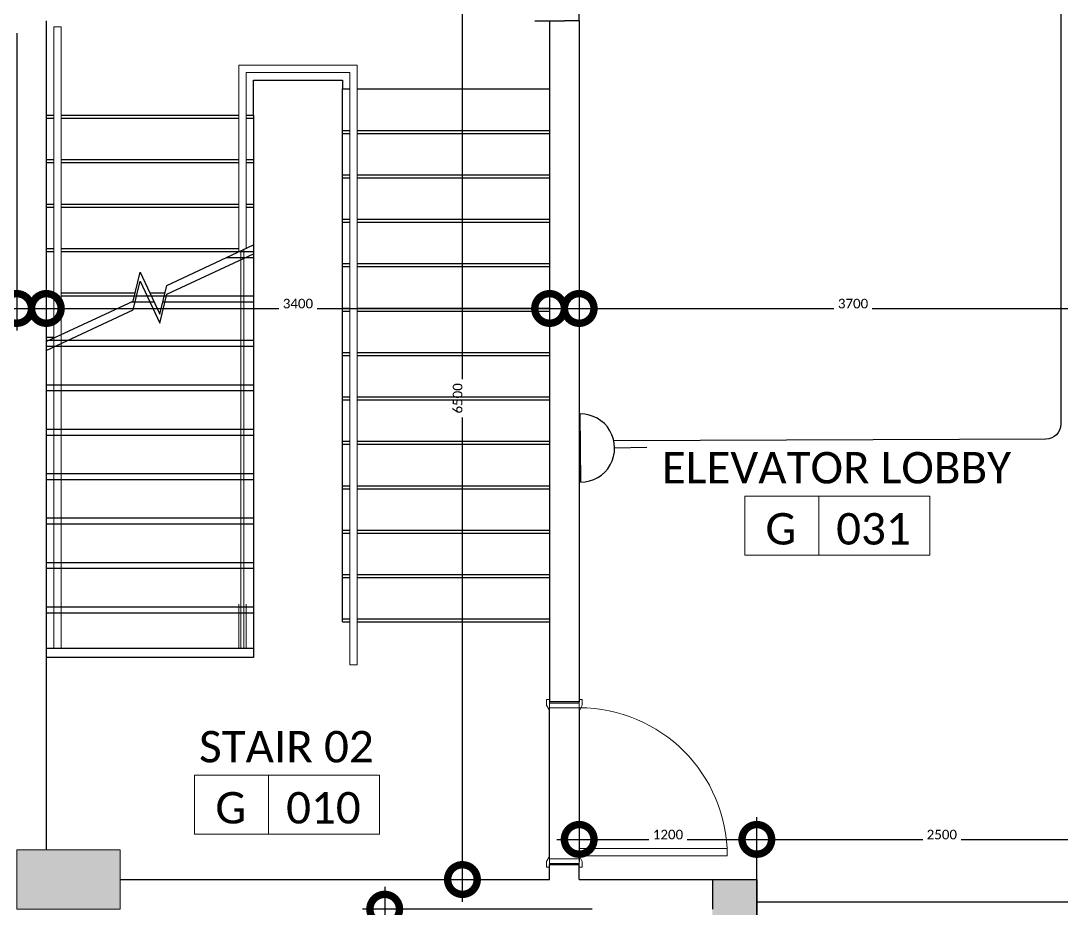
# Model space of a CAD drawing. Header units: metres. Extents: x 15.7 to 112.1, y 4.7 to 71.5.
# Drawn here: x 54.02 to 61.05, y 31.65 to 37.65 of the extents above; entities that cross this region are included whole.
import ezdxf

# ---------------------------------------------------------------- set-up
doc = ezdxf.new("R2010")
doc.units = ezdxf.units.M
doc.set_wipeout_variables(frame=1)
doc.linetypes.add('ECG_Line-Ptrn-Sold', pattern=[9144.001000000002, 9144.000000000002, -0.001])
doc.layers.get('0').update_dxf_attribs({"color": 3})
doc.layers.add('00', color=252, linetype='Continuous')
doc.layers.add('E-SOCKET', color=3, linetype='Continuous')
for name, color, linetype, lineweight in [('A-COLS', 7, 'ECG_Line-Ptrn-Sold', 9), ('A-DIM', 7, 'Continuous', 5), ('A-DOOR', 5, 'Continuous', 5), ('A-FLOR-HRAL', 1, 'Continuous', 9), ('A-STAIR', 1, 'ECG_Line-Ptrn-Sold', 13), ('A-TEXT', 7, 'ECG_Line-Ptrn-Sold', 13)]:
    doc.layers.add(name, color=color, linetype=linetype, lineweight=lineweight)
doc.styles.add('Calibri', font='calibri.ttf', dxfattribs={"height": 0.2126391096979332})
doc.dimstyles.new('ECG_Dimn-Detl-100', dxfattribs={"dimscale": 0.3048, "dimtxt": 0.25, "dimasz": 1.312335958005249, "dimexe": 0.4921259842519685, "dimexo": 0.0625, "dimgap": 0, "dimtad": 1, "dimdec": 0, "dimlfac": 1000, "dimzin": 0, "dimdsep": 46, "dimtxsty": 'Calibri', "dimblk1": 'DOTSMALL', "dimblk2": 'DOTSMALL', "dimsah": 1, "dimcen": 0.09, "dimdle": 0.4921259842519685, "dimazin": 0, "dimtfac": 1, "dimtdec": 4, "dimtix": 1, "dimtmove": 0, "dimatfit": 3, "dimfxl": 0.4921259842519685, "dimfxlon": 1, "dimtvp": 1, "dimtolj": 1, "dimtzin": 0, "dimarcsym": 2})

# ---------------------------------------------------------------- blocks, each defined once
blk = doc.blocks.new('ECG_ Door-Single Leaf-Steel - 1100x2200 mm-3097166-GROUND FLOOR PLAN')
at = {"layer": 'A-DOOR'}
for p, q in [((0.4399999999999785, 1.100000000000968), (0.4399999999999785, 0.1000000000009684)), ((0.4899999999999785, 1.100000000000968), (0.4399999999999785, 1.100000000000968)), ((0.4399999999999752, 0.1000000000009683), (0.4399999999999752, 1.100000000000968)), ((0.4399999999999752, 1.100000000000968), (0.4899999999999752, 1.100000000000968)), ((0.4899999999999785, 0.1000000000009684), (0.4899999999999785, 1.100000000000968)), ((0.4899999999999752, 1.100000000000968), (0.4899999999999752, 0.1000000000009682)), ((-0.5270000000000191, 0.1200000000009748), (-0.5670000000000195, 0.1200000000009714)), ((-0.5670000000000195, 0.1200000000009714), (-0.5670000000000193, 0.1000000000009752)), ((-0.5500000000000517, 0.1000000000009743), (-0.4970000000000195, 0.1000000000009715)), ((-0.5100000000003206, 0.1000000000009697), (-0.5420000000003313, 0.1000000000009697)), ((-0.5420000000003313, 0.1000000000009697), (-0.5420000000003313, -0.1)), ((-0.5010000000000198, 0.1060000000009714), (-0.5270000000000191, 0.1200000000009748)), ((-0.5100000000003206, -0.1), (-0.5100000000003206, 0.1000000000009697)), ((0.4399999999999785, 0.1000000000009684), (0.4899999999999785, 0.1000000000009684)), ((0.4899999999999752, 0.1000000000009683), (0.4399999999999752, 0.1000000000009683)), ((0.4969999999999729, 0.1000000000009683), (0.5499999999999798, 0.100000000000968)), ((0.5269999999999729, 0.120000000000968), (0.5009999999999729, 0.1060000000009682)), ((0.5099999999996673, 0.1000000000009697), (0.5099999999996673, -0.1)), ((0.5419999999996781, 0.1000000000009697), (0.5099999999996673, 0.1000000000009697)), ((0.566999999999973, 0.1200000000009677), (0.5269999999999729, 0.120000000000968)), ((0.5419999999996781, -0.1), (0.5419999999996781, 0.1000000000009697)), ((0.5669999999999729, 0.1000000000009679), (0.566999999999973, 0.1200000000009677)), ((-0.5670000000000196, -0.1000000000000001), (-0.5670000000000196, -0.12)), ((-0.5670000000000196, -0.12), (-0.5270000000000196, -0.12)), ((-0.4970000000000196, -0.1000000000000001), (-0.5500000000000499, -0.1000000000000001)), ((-0.5420000000003313, -0.1), (-0.5100000000003206, -0.1)), ((-0.5270000000000196, -0.12), (-0.5010000000000195, -0.106)), ((0.5499999999999858, -0.1000000000000001), (0.4969999999999724, -0.1000000000000001)), ((0.5009999999999725, -0.106), (0.5269999999999725, -0.12)), ((0.5099999999996673, -0.1), (0.5419999999996781, -0.1)), ((0.5269999999999725, -0.12), (0.5669999999999723, -0.12)), ((0.5669999999999723, -0.12), (0.5669999999999725, -0.1000000000000001))]:
    blk.add_line(p, q, dxfattribs=at)
for centre, radius, start, end in [((0.4899999999999736, 0.1000000000009633), 1.000000000000004, 89.99999999999991, 179.9999999999999), ((-0.5050000000000194, 0.0990000000009714), 0.008062257748298461, 7.12501634890251, 60.25511870305836), ((0.5049999999999728, 0.09900000000096812), 0.008062257748298501, 119.7448812969416, 172.8749836510968), ((-0.5050000000000195, -0.099), 0.008062257748298557, 299.7448812969418, 352.8749836510968), ((0.5049999999999724, -0.099), 0.008062257748298501, 187.125016348902, 240.2551187030573)]:
    blk.add_arc(centre, radius, start, end, dxfattribs=at)
blk = doc.blocks.new('ECG_Strc-Colm-Gnrc - ECG_Strc-Colm- 400_700mm Gnrc-3433153-GROUND FLOOR PLAN')
at = {"layer": 'A-COLS'}
blk.add_hatch(color=256, dxfattribs=at).paths.add_polyline_path([(-0.1999999999999459, -0.350000000000059), (0.2000000000000585, -0.350000000000059), (0.2000000000000585, 0.3499999999999377), (-0.1999999999999459, 0.3499999999999377)], flags=0)
for p, q in [((0.1999999999999998, 0.35), (-0.2000000000000001, 0.35)), ((-0.2000000000000001, 0.35), (-0.2000000000000001, -0.3499999999999999)), ((0.1999999999999998, -0.3499999999999999), (0.1999999999999998, 0.35)), ((-0.2000000000000001, -0.3499999999999999), (0.1999999999999998, -0.3499999999999999))]:
    blk.add_line(p, q, dxfattribs=at)
blk = doc.blocks.new('Railing - Railing-3169452-GROUND FLOOR PLAN')
at = {"layer": 'A-FLOR-HRAL'}
for p, q in [((55.49353060839722, 37.34772717912636), (55.49353060839722, 37.24732717912634)), ((56.29433060839717, 37.34772717912634), (55.49353060839722, 37.34772717912636)), ((56.29433060839716, 36.95525170742842), (56.29433060839717, 37.34772717912634)), ((55.54353060839723, 37.29772717912635), (55.54353060839723, 37.24732717912634)), ((56.24433060839716, 37.29772717912635), (55.54353060839723, 37.29772717912635)), ((56.24433060839715, 36.95525170742842), (56.24433060839716, 37.29772717912635)), ((55.49353060839722, 37.24732717912634), (55.49353060839721, 36.97232717912637)), ((55.54353060839723, 37.24732717912634), (55.54353060839721, 36.97232717912637)), ((55.49353060839721, 36.97232717912637), (55.49353060839719, 36.08692525095501)), ((55.54353060839721, 36.97232717912637), (55.5435306083972, 36.11024063386277)), ((56.24433060839711, 33.29732717912638), (56.24433060839715, 36.95525170742842)), ((56.29433060839711, 33.29732717912638), (56.29433060839716, 36.95525170742842)), ((55.49353060839719, 36.08692525095501), (55.5435306083972, 36.11024063386277)), ((55.49353060839719, 36.08692525095501), (55.5435306083972, 36.11024063386277)), ((55.49353060839719, 36.08692525095501), (55.5435306083972, 36.11024063386277)), ((55.49353060839719, 36.08692525095501), (55.5435306083972, 36.11024063386277)), ((55.49353060839719, 36.08692525095501), (55.5435306083972, 36.11024063386277)), ((55.49353060839719, 36.08692525095501), (55.5435306083972, 36.11024063386277)), ((56.29433060839711, 33.29732717912638), (56.24433060839711, 33.29732717912638))]:
    blk.add_line(p, q, dxfattribs=at)
at = {"layer": 'A-STAIR'}
for p, q in [((55.50853060839719, 36.09391986582734), (55.50853060839714, 33.70732717912637)), ((55.50853060839719, 36.09391986582734), (55.50853060839714, 33.70732717912637)), ((55.52853060839719, 36.10324601899044), (55.52853060839714, 33.70732717912637)), ((55.52853060839719, 36.10324601899044), (55.52853060839714, 33.70732717912637)), ((55.49353060839711, 33.70732717912638), (55.49353060839711, 33.40732717912637)), ((55.50853060839711, 33.70732717912638), (55.50853060839711, 33.40732717912637)), ((55.50853060839711, 33.70732717912638), (55.50853060839711, 33.40732717912637)), ((55.50853060839711, 33.70732717912638), (55.50853060839711, 33.40732717912637)), ((55.50853060839711, 33.70732717912638), (55.50853060839711, 33.40732717912637)), ((55.50853060839711, 33.70732717912638), (55.50853060839711, 33.40732717912637)), ((55.52853060839711, 33.70732717912638), (55.52853060839711, 33.40732717912637)), ((55.52853060839711, 33.70732717912638), (55.52853060839711, 33.40732717912637)), ((55.52853060839711, 33.70732717912638), (55.52853060839711, 33.40732717912637)), ((55.52853060839711, 33.70732717912638), (55.52853060839711, 33.40732717912637)), ((55.52853060839711, 33.70732717912638), (55.52853060839711, 33.40732717912637)), ((55.54353060839711, 33.70732717912638), (55.54353060839711, 33.40732717912637)), ((55.54353060839711, 33.40732717912637), (55.49353060839711, 33.40732717912637)), ((55.52853060839711, 33.40732717912637), (55.50853060839711, 33.40732717912637)), ((55.52853060839711, 33.40732717912637), (55.50853060839711, 33.40732717912637)), ((55.52853060839711, 33.40732717912637), (55.50853060839711, 33.40732717912637)), ((55.52853060839711, 33.40732717912637), (55.50853060839711, 33.40732717912637)), ((55.52853060839711, 33.40732717912637), (55.50853060839711, 33.40732717912637))]:
    blk.add_line(p, q, dxfattribs=at)
blk = doc.blocks.new('Railing - Railing-3136606-GROUND FLOOR PLAN')
at = {"layer": 'A-FLOR-HRAL'}
for p, q in [((54.24433060839774, 37.60732717912552), (54.29433060839774, 37.60732717912552)), ((54.24433060839774, 37.60732717912552), (54.24433060839772, 37.30732717912551)), ((54.29433060839774, 37.60732717912552), (54.29433060839774, 37.30732717912551)), ((54.24433060839772, 37.30732717912551), (54.24433060839772, 35.50441372438804)), ((54.29433060839774, 37.30732717912551), (54.29433060839774, 35.52772910729579)), ((54.24433060839772, 35.50441372438804), (54.29433060839774, 35.52772910729579))]:
    blk.add_line(p, q, dxfattribs=at)
at = {"layer": 'A-STAIR'}
for p, q in [((54.24433060839772, 35.50441372438804), (54.24433060839772, 33.70732717912552)), ((54.29433060839774, 35.52772910729579), (54.29433060839774, 33.70732717912552)), ((54.24433060839772, 33.70732717912552), (54.24433060839772, 33.40732717912553)), ((54.29433060839774, 33.70732717912552), (54.29433060839774, 33.40732717912553)), ((54.29433060839774, 33.40732717912553), (54.24433060839772, 33.40732717912553))]:
    blk.add_line(p, q, dxfattribs=at)
blk = doc.blocks.new('ECG_G-Tag-Room - ECG_G-Tag-Room-Engl-1568319-GROUND FLOOR PLAN')
at = {"layer": 'A-TEXT'}
for p, q in [((-0.006249999999999996, 0), (-0.006249999999999996, -0.004)), ((0.00625, 0), (-0.006249999999999996, 0)), ((-0.001249999999999994, -0.004), (-0.001249999999999987, 0)), ((0.00625, 0), (0.00625, -0.004)), ((0.006250000000000001, -0.004), (-0.006249999999999996, -0.004))]:
    blk.add_line(p, q, dxfattribs=at)
blk = doc.blocks.new('_DotSmall')
at = {"color": 0, "linetype": 'ByBlock', "const_width": 0.5}
blk.add_lwpolyline([(-0.0625, 0, 1), (0.0625, 0, 1)], format="xyb", close=True, dxfattribs=at)
blk = doc.blocks.new('SS')
at = {"color": 3}
blk.add_wipeout([(-0.2306978319220434, -0.0003616108363601045), (-0.22219485645043036, 0.06205695918177401), (-0.2021871698154923, 0.11109441380151347), (-0.16697543701742643, 0.15918801414910644), (-0.12594592715230613, 0.19328539481722717), (-0.06945470066824717, 0.21999469305186742), (-0.025000102676595366, 0.22933951966912614), (0.04985435290689984, 0.22524689545500454), (0.11234024185159361, 0.20149761903459884), (0.15515500864175855, 0.17072944593501171), (0.19494773768809584, 0.12335720484102608), (0.21750319180295258, 0.07690241850187629), (0.22931783062951966, 0.025198273180657704), (0.22931783062951008, -0.00036161083664865146)], dxfattribs=at)
at = {"layer": 'E-SOCKET', "color": 3}
for points in [[(-0.0003726482709680567, 0.2308167083197077), (-0.001501549218573928, 0.4485551619594617)], [(0.2306978319220434, -0.0003616108366486515), (-0.2306978319220434, -0.0003616108364212778)]]:
    blk.add_lwpolyline(points, dxfattribs=at)
blk.add_arc((0, 0), 0.2306981153280665, 359.91019092976, 180.0898090701878, dxfattribs=at)

msp = doc.modelspace()

# ---------------------------------------------------------------- hatches: boundary and pattern name
at = {"layer": '00'}
msp.add_hatch(color=256, dxfattribs=at).paths.add_polyline_path([(58.99393060839778, 31.04732717912522), (58.99393060839778, 31.84732717912525), (58.69393060839777, 31.84732717912525), (58.69393060839777, 31.04732717912522), (58.79393060839782, 31.04732717912522)], flags=0)

# ---------------------------------------------------------------- linework, layer by layer
for p, q in [((57.79393060839772, 37.6473271791251), (57.79393060839772, 38.5473271791251)), ((54.19393060839773, 37.64732717912511), (54.19393060839773, 35.50732717912551)), ((57.49393060839773, 37.6473271791251), (57.59393060839772, 37.6473271791251)), ((57.59393060839773, 37.6473271791251), (57.59393060839772, 33.04732717912511)), ((57.59393060839772, 37.6473271791251), (57.69393060839772, 37.6473271791251)), ((57.79393060839772, 37.6473271791251), (57.69393060839772, 37.6473271791251)), ((57.79393060839772, 37.6473271791251), (57.79393060839772, 33.04732717912511)), ((55.59393060839746, 37.00732717912551), (55.59393060839746, 37.24732717912593)), ((55.59393060839746, 37.24732717912593), (56.19393060839773, 37.24732717912592)), ((56.19393060839773, 37.24732717912592), (56.19393060839773, 37.18732717912551)), ((56.19393060839773, 37.18732717912552), (56.24433060839715, 37.18732717912552)), ((56.19393060839771, 36.88732717912553), (56.19393060839773, 37.18732717912552)), ((56.29433060839716, 37.18732717912552), (57.59393060839772, 37.18732717912552)), ((54.24433060839772, 37.00732717912552), (54.19393060839774, 37.00732717912552)), ((54.24433060839772, 36.98732717912552), (54.19393060839774, 36.98732717912552)), ((55.49353060839722, 37.00732717912552), (54.29433060839774, 37.00732717912552)), ((55.49353060839722, 36.98732717912552), (54.29433060839774, 36.98732717912552)), ((55.59393060839773, 37.00732717912552), (55.54353060839723, 37.00732717912552)), ((55.59393060839773, 36.98732717912552), (55.54353060839723, 36.98732717912552)), ((55.59393060839773, 37.00732717912552), (55.59393060839773, 36.70732717912552)), ((56.19393060839771, 36.90732717912554), (56.24433060839714, 36.90732717912553)), ((56.29433060839715, 36.90732717912553), (57.59393060839771, 36.9073271791255)), ((56.19393060839771, 36.58732717912552), (56.19393060839771, 36.88732717912553)), ((56.19393060839771, 36.88732717912553), (56.24433060839714, 36.88732717912553)), ((56.29433060839715, 36.88732717912553), (57.59393060839771, 36.88732717912549)), ((54.24433060839772, 36.70732717912552), (54.19393060839774, 36.70732717912552)), ((55.49353060839721, 36.70732717912552), (54.29433060839774, 36.70732717912552)), ((55.59393060839773, 36.70732717912552), (55.54353060839721, 36.70732717912552)), ((55.59393060839773, 36.70732717912552), (55.59393060839773, 36.4073271791255)), ((54.24433060839772, 36.68732717912552), (54.19393060839774, 36.68732717912552)), ((55.49353060839721, 36.68732717912552), (54.29433060839774, 36.68732717912552)), ((55.59393060839773, 36.68732717912552), (55.54353060839721, 36.68732717912552)), ((56.19393060839771, 36.60732717912551), (56.24433060839714, 36.60732717912551)), ((56.19393060839771, 36.28732717912551), (56.19393060839771, 36.58732717912552)), ((56.19393060839771, 36.58732717912552), (56.24433060839714, 36.58732717912552)), ((56.29433060839715, 36.60732717912551), (57.59393060839771, 36.60732717912551)), ((56.29433060839714, 36.58732717912552), (57.59393060839771, 36.58732717912552)), ((54.24433060839772, 36.40732717912554), (54.19393060839773, 36.40732717912555)), ((54.24433060839772, 36.38732717912554), (54.19393060839773, 36.38732717912554)), ((55.49353060839721, 36.4073271791255), (54.29433060839774, 36.40732717912554)), ((55.49353060839721, 36.38732717912551), (54.29433060839774, 36.38732717912554)), ((55.59393060839773, 36.4073271791255), (55.54353060839721, 36.4073271791255)), ((55.59393060839773, 36.3873271791255), (55.54353060839721, 36.38732717912551)), ((55.59393060839773, 36.4073271791255), (55.59393060839773, 36.13374253983402)), ((56.19393060839771, 36.30732717912552), (56.24433060839714, 36.30732717912552)), ((56.19393060839771, 35.98732717912551), (56.19393060839771, 36.28732717912551)), ((56.19393060839771, 36.28732717912551), (56.24433060839714, 36.28732717912551)), ((56.29433060839714, 36.30732717912552), (57.59393060839771, 36.30732717912552)), ((56.29433060839714, 36.28732717912551), (57.59393060839771, 36.28732717912551)), ((55.00721908177731, 35.86015446184311), (55.59393060839773, 36.13374253983402)), ((55.59393060839746, 36.13374253983402), (55.59393060839746, 36.07374253983445)), ((55.59393060839773, 36.13374253983402), (55.59393060839771, 33.40732717912552)), ((54.24433060839772, 36.10732717912552), (54.19393060839773, 36.10732717912552)), ((54.24433060839772, 36.08732717912552), (54.19393060839773, 36.08732717912552)), ((55.49353060839719, 36.10732717912552), (54.29433060839774, 36.10732717912552)), ((55.49353060839719, 36.08732717912552), (54.29433060839774, 36.08732717912552)), ((55.00721908177703, 35.80015446184353), (55.59393060839746, 36.07374253983445)), ((55.59393060839773, 36.08732717912552), (55.4943925461404, 36.08732717912552)), ((55.59393060839746, 36.07374253983445), (55.59393060839741, 33.34732717912594)), ((55.53728268455028, 36.04732717912593), (55.40861226932089, 36.04732717912593)), ((55.53728268455028, 36.04732717912593), (55.40861226932089, 36.04732717912593)), ((55.59393060839745, 36.04732717912592), (55.53728268455028, 36.04732717912593)), ((56.19393060839771, 36.00732717912552), (56.24433060839714, 36.00732717912552)), ((56.19393060839771, 35.68732717912552), (56.19393060839771, 35.98732717912551)), ((56.19393060839771, 35.98732717912551), (56.24433060839714, 35.98732717912551)), ((56.29433060839714, 36.00732717912552), (57.59393060839771, 36.00732717912552)), ((56.29433060839714, 35.98732717912551), (57.59393060839771, 35.98732717912551)), ((54.78064213501815, 35.75449989640794), (54.82789650500074, 35.94893777084999)), ((54.82789650500074, 35.94893777085), (54.95996471179471, 35.66571658740105)), ((54.78064213501787, 35.69449989640835), (54.82789650500046, 35.88893777085042)), ((54.82789650500046, 35.88893777085043), (54.95996471179443, 35.60571658740147)), ((54.95996471179471, 35.66571658740104), (55.00721908177731, 35.86015446184311)), ((54.24433060839772, 35.80732717912552), (54.19393060839773, 35.80732717912552)), ((54.24433060839772, 35.78732717912552), (54.19393060839773, 35.78732717912552)), ((54.79348078576906, 35.80732717912552), (54.29433060839774, 35.80732717912552)), ((54.78862017205189, 35.78732717912552), (54.29433060839774, 35.78732717912552)), ((54.90325676156083, 35.78732717912552), (54.78862017205189, 35.78732717912552)), ((54.99438043102639, 35.80732717912552), (54.89393060839772, 35.80732717912552)), ((54.98951981730922, 35.78732717912552), (54.90325676156083, 35.78732717912552)), ((54.95996471179443, 35.60571658740147), (55.00721908177703, 35.80015446184353)), ((55.59393060839773, 35.78732717912552), (54.98951981730922, 35.78732717912552)), ((54.19393060839773, 35.48091181841702), (54.78064213501815, 35.75449989640794)), ((54.79348078576879, 35.74732717912595), (54.76526019316807, 35.74732717912595)), ((54.79348078576879, 35.74732717912595), (54.76526019316807, 35.74732717912595)), ((54.89393060839745, 35.74732717912595), (54.79348078576879, 35.74732717912595)), ((54.92190906788683, 35.74732717912595), (54.89393060839745, 35.74732717912595)), ((54.92190906788683, 35.74732717912595), (54.89393060839745, 35.74732717912595)), ((54.99438043102612, 35.74732717912595), (54.97979858987496, 35.74732717912595)), ((54.99438043102612, 35.74732717912595), (54.97979858987496, 35.74732717912595)), ((55.59393060839745, 35.74732717912595), (54.99438043102612, 35.74732717912595)), ((56.19393060839771, 35.70732717912551), (56.24433060839713, 35.70732717912551)), ((56.29433060839713, 35.70732717912551), (57.59393060839771, 35.70732717912551)), ((54.19393060839744, 35.42091181841744), (54.78064213501787, 35.69449989640835)), ((56.19393060839771, 35.38732717912551), (56.19393060839771, 35.68732717912552)), ((56.19393060839771, 35.68732717912552), (56.24433060839713, 35.68732717912552)), ((56.29433060839713, 35.68732717912552), (57.59393060839771, 35.68732717912552)), ((54.19393060839773, 35.50732717912552), (54.19393060839773, 35.48091181841702)), ((54.24433060839772, 35.50732717912552), (54.19393060839773, 35.50732717912552)), ((54.20768839383466, 35.48732717912551), (54.19393060839773, 35.48732717912551)), ((54.19393060839773, 35.48091181841701), (54.19393060839773, 35.44732717912596)), ((54.19393060839773, 35.48091181841702), (54.19393060839771, 33.40732717912552)), ((54.19393060839744, 35.44732717912596), (54.19393060839744, 35.42091181841744)), ((54.25057853224462, 35.44732717912596), (54.19393060839744, 35.44732717912596)), ((54.25057853224462, 35.44732717912596), (54.19393060839744, 35.44732717912596)), ((55.59393060839773, 35.48732717912551), (54.20768839383466, 35.48732717912551)), ((55.59393060839744, 35.44732717912592), (54.25057853224462, 35.44732717912596)), ((54.19393060839773, 35.42091181841744), (54.19393060839773, 32.04732717912515)), ((54.19393060839744, 35.42091181841744), (54.19393060839742, 33.34732717912594)), ((56.19393060839771, 35.40732717912552), (56.24433060839713, 35.40732717912552)), ((56.19393060839771, 35.08732717912552), (56.19393060839771, 35.38732717912551)), ((56.19393060839771, 35.38732717912551), (56.24433060839713, 35.38732717912551)), ((56.29433060839713, 35.40732717912552), (57.59393060839771, 35.40732717912552)), ((56.29433060839713, 35.38732717912551), (57.59393060839771, 35.38732717912551)), ((55.59393060839771, 35.1873271791255), (54.19393060839772, 35.18732717912554)), ((55.59393060839744, 35.14732717912594), (54.19393060839744, 35.14732717912594)), ((56.19393060839771, 35.10732717912551), (56.24433060839711, 35.10732717912551)), ((56.19393060839771, 34.78732717912552), (56.19393060839771, 35.08732717912552)), ((56.19393060839771, 35.08732717912552), (56.24433060839711, 35.08732717912552)), ((56.29433060839713, 35.10732717912551), (57.59393060839771, 35.10732717912551)), ((56.29433060839713, 35.08732717912552), (57.59393060839771, 35.08732717912552)), ((55.59393060839771, 34.88732717912552), (54.19393060839772, 34.88732717912552)), ((55.59393060839743, 34.84732717912593), (54.19393060839744, 34.84732717912597)), ((56.19393060839771, 34.80732717912552), (56.24433060839711, 34.80732717912552)), ((56.29433060839713, 34.80732717912552), (57.59393060839771, 34.80732717912552)), ((56.19393060839771, 34.48732717912551), (56.19393060839771, 34.78732717912552)), ((56.19393060839771, 34.78732717912552), (56.24433060839711, 34.78732717912552)), ((56.29433060839713, 34.78732717912552), (57.59393060839771, 34.78732717912552)), ((55.59393060839771, 34.58732717912552), (54.19393060839772, 34.58732717912552)), ((55.59393060839743, 34.54732717912594), (54.19393060839744, 34.54732717912594)), ((56.19393060839771, 34.50732717912552), (56.24433060839711, 34.50732717912552)), ((56.19393060839771, 34.18732717912552), (56.19393060839771, 34.48732717912551)), ((56.19393060839771, 34.48732717912551), (56.24433060839711, 34.48732717912551)), ((56.29433060839713, 34.50732717912552), (57.59393060839771, 34.50732717912552)), ((56.29433060839713, 34.48732717912551), (57.59393060839771, 34.48732717912551)), ((55.59393060839771, 34.2873271791255), (54.19393060839772, 34.28732717912554)), ((55.59393060839742, 34.24732717912592), (54.19393060839743, 34.24732717912597)), ((56.19393060839771, 34.20732717912551), (56.24433060839711, 34.20732717912551)), ((56.19393060839771, 33.88732717912551), (56.19393060839771, 34.18732717912552)), ((56.19393060839771, 34.18732717912552), (56.24433060839711, 34.18732717912552)), ((56.29433060839711, 34.20732717912551), (57.59393060839771, 34.20732717912551)), ((56.29433060839711, 34.18732717912552), (57.59393060839771, 34.18732717912552)), ((55.59393060839771, 33.98732717912552), (54.19393060839771, 33.98732717912552)), ((55.59393060839742, 33.94732717912594), (54.19393060839743, 33.94732717912594)), ((56.19393060839771, 33.90732717912552), (56.24433060839711, 33.90732717912552)), ((56.19393060839771, 33.58732717912552), (56.19393060839771, 33.88732717912551)), ((56.19393060839771, 33.88732717912551), (56.24433060839711, 33.88732717912551)), ((56.29433060839711, 33.90732717912552), (57.59393060839771, 33.90732717912552)), ((56.29433060839711, 33.88732717912551), (57.59393060839771, 33.88732717912551)), ((55.59393060839771, 33.68732717912552), (54.19393060839771, 33.68732717912552)), ((55.59393060839741, 33.64732717912592), (54.19393060839742, 33.64732717912597)), ((56.19393060839771, 33.60732717912552), (56.2443306083971, 33.60732717912552)), ((56.2943306083971, 33.60732717912552), (57.59393060839771, 33.60732717912552)), ((56.19393060839771, 33.58732717912552), (56.2443306083971, 33.58732717912552)), ((56.2943306083971, 33.58732717912552), (57.59393060839771, 33.58732717912552)), ((55.59393060839771, 33.40732717912552), (54.19393060839771, 33.40732717912552)), ((55.59393060839741, 33.34732717912594), (54.19393060839742, 33.34732717912594)), ((57.79393060839772, 33.04732717912511), (57.59393060839772, 33.04732717912511)), ((57.59393060839771, 32.00032717912512), (57.59393060839772, 32.99432717912512)), ((57.79393060839772, 32.99432717912511), (57.79393060839771, 32.05732717912512)), ((57.79393060839767, 32.99432717912511), (57.79393060839767, 32.05732717912512)), ((57.79393060839771, 32.00732717912511), (57.79393060839771, 32.00032717912512)), ((57.79393060839767, 32.00732717912511), (57.79393060839767, 32.00032717912512)), ((57.59393060839771, 31.84732717912512), (57.59393060839771, 31.94732717912511)), ((57.79393060839771, 31.94732717912511), (57.59393060839771, 31.94732717912511)), ((57.79393060839771, 31.84732717912512), (57.79393060839771, 31.94732717912511)), ((54.69393060839772, 31.84732717912513), (57.59393060839771, 31.84732717912512)), ((57.79393060839771, 31.84732717912512), (58.69393060839772, 31.84732717912512)), ((58.69393060839772, 31.8473271791252), (58.69393060839772, 31.64732717912512)), ((58.69393060839772, 31.8473271791252), (58.99393060839772, 31.8473271791252)), ((58.99393060839772, 31.8473271791252), (58.99393060839772, 31.0473271791252)), ((58.99393060839772, 31.69732717912513), (61.49393094327651, 31.69732717912512))]:
    msp.add_line(p, q, dxfattribs=at)

# ---------------------------------------------------------------- block references
for name in ['Railing - Railing-3136606-GROUND FLOOR PLAN', 'Railing - Railing-3169452-GROUND FLOOR PLAN']:
    msp.add_blockref(name, (0, 0), dxfattribs=at)
at = {"layer": '00', "xscale": 99.99999999999993, "yscale": 99.99999999999993, "zscale": 99.99999999999993}
for p in [(59.53690606444836, 34.43755311044279), (55.82092236600134, 32.55340601079988)]:
    msp.add_blockref('ECG_G-Tag-Room - ECG_G-Tag-Room-Engl-1568319-GROUND FLOOR PLAN', p, dxfattribs=at)
at = {"layer": '00'}
for name, p, rotation in [('ECG_ Door-Single Leaf-Steel - 1100x2200 mm-3097166-GROUND FLOOR PLAN', (57.69393060839772, 32.4973271791251), 269.9999999999999), ('ECG_Strc-Colm-Gnrc - ECG_Strc-Colm- 400_700mm Gnrc-3433153-GROUND FLOOR PLAN', (54.34393060839773, 31.84732717912515), 89.99999999999991)]:
    msp.add_blockref(name, p, dxfattribs=dict(at, rotation=rotation))

# ---------------------------------------------------------------- texts
at = {"layer": '00', "char_height": 0.212639109697933, "attachment_point": 2, "line_spacing_factor": 1.156427148766662, "style": 'Calibri'}
for s, insert, width in [('ELEVATOR LOBBY', (59.53205804303512, 34.73517842555857), 2.858999999999997), ('\\fCalibri|b0|i0|c178|p34|;G', (59.15653954101645, 34.32263868877845), 0.2549999999999997), ('031', (59.78205804303513, 34.32263868877845), 0.6119999999999993), ('STAIR 02', (55.8160743445881, 32.85103132591566), 1.433999999999999), ('\\fCalibri|b0|i0|c178|p34|;G', (55.44055584256943, 32.43849158913554), 0.2549999999999997), ('010', (56.06607434458811, 32.43849158913554), 0.6119999999999993)]:
    msp.add_mtext(s, dxfattribs=dict(at, insert=insert, width=width))

# ---------------------------------------------------------------- dimensions: what is measured, and where the dimension line sits
at = {"layer": 'A-DIM'}
for base, p1, p2, override in [((57.00511707355589, 38.34732717912507), (56.85511707355738, 31.84732717912509), (56.8551170735559, 38.34732717912507), {"dimpost": '<>', "dimfxl": 6.499999999999986}), ((56.47994388508062, 27.04732717912519), (56.62994388508061, 31.64732717912512), (56.62994388508061, 27.04732717912519), {"dimpost": '<>', "dimfxl": 4.59999999999993})]:
    msp.add_linear_dim(base=base, p1=p1, p2=p2, angle=89.99999999999991, dimstyle='ECG_Dimn-Detl-100', override=override, dxfattribs=at).render()
for base, p1, p2, override in [((53.99393060839773, 35.70460538267753), (47.89393060839773, 35.85460538267753), (53.99393060839773, 35.85460538267753), {"dimpost": '<>', "dimfxl": 6.100000000000001}), ((57.59393060839772, 35.70460538267753), (54.19393060839773, 35.85460538267753), (57.59393060839772, 35.85460538267753), {"dimpost": '<>', "dimfxl": 3.399999999999991}), ((61.4939306083977, 35.70460538267753), (57.79393060839772, 35.85460538267753), (61.4939306083977, 35.85460538267753), {"dimpost": '<>', "dimfxl": 3.699999999999982}), ((58.99393060839772, 32.11854288174258), (57.79393060839771, 32.26854288174258), (58.99393060839772, 31.96854288174259), {"dimpost": '<>', "dimfxl": 1.236931687685307}), ((61.49393094327651, 32.11854288174258), (58.99393060839772, 31.96854288174259), (61.49393094327651, 31.96854288174259), {"dimpost": '<>', "dimfxl": 2.500000334878791})]:
    msp.add_linear_dim(base=base, p1=p1, p2=p2, dimstyle='ECG_Dimn-Detl-100', override=override, dxfattribs=at).render()

# ---------------------------------------------------------------- next in the draw order: block references
at = {"color": 1, "rotation": 270.4850346319498}
msp.add_blockref('SS', (57.80263284401717, 34.76163849101128), dxfattribs=at)

# ---------------------------------------------------------------- next in the draw order: linework, layer by layer
at = {"color": 3}
msp.add_lwpolyline([(61.04708429982493, 48.01919673887845), (61.04708429982493, 34.92233204139428, -0.4130540650864798), (60.94748033815046, 34.82233282562913), (58.02689210367471, 34.81076608617914)], format="xyb", dxfattribs=at)

doc.saveas('drawing.dxf')
